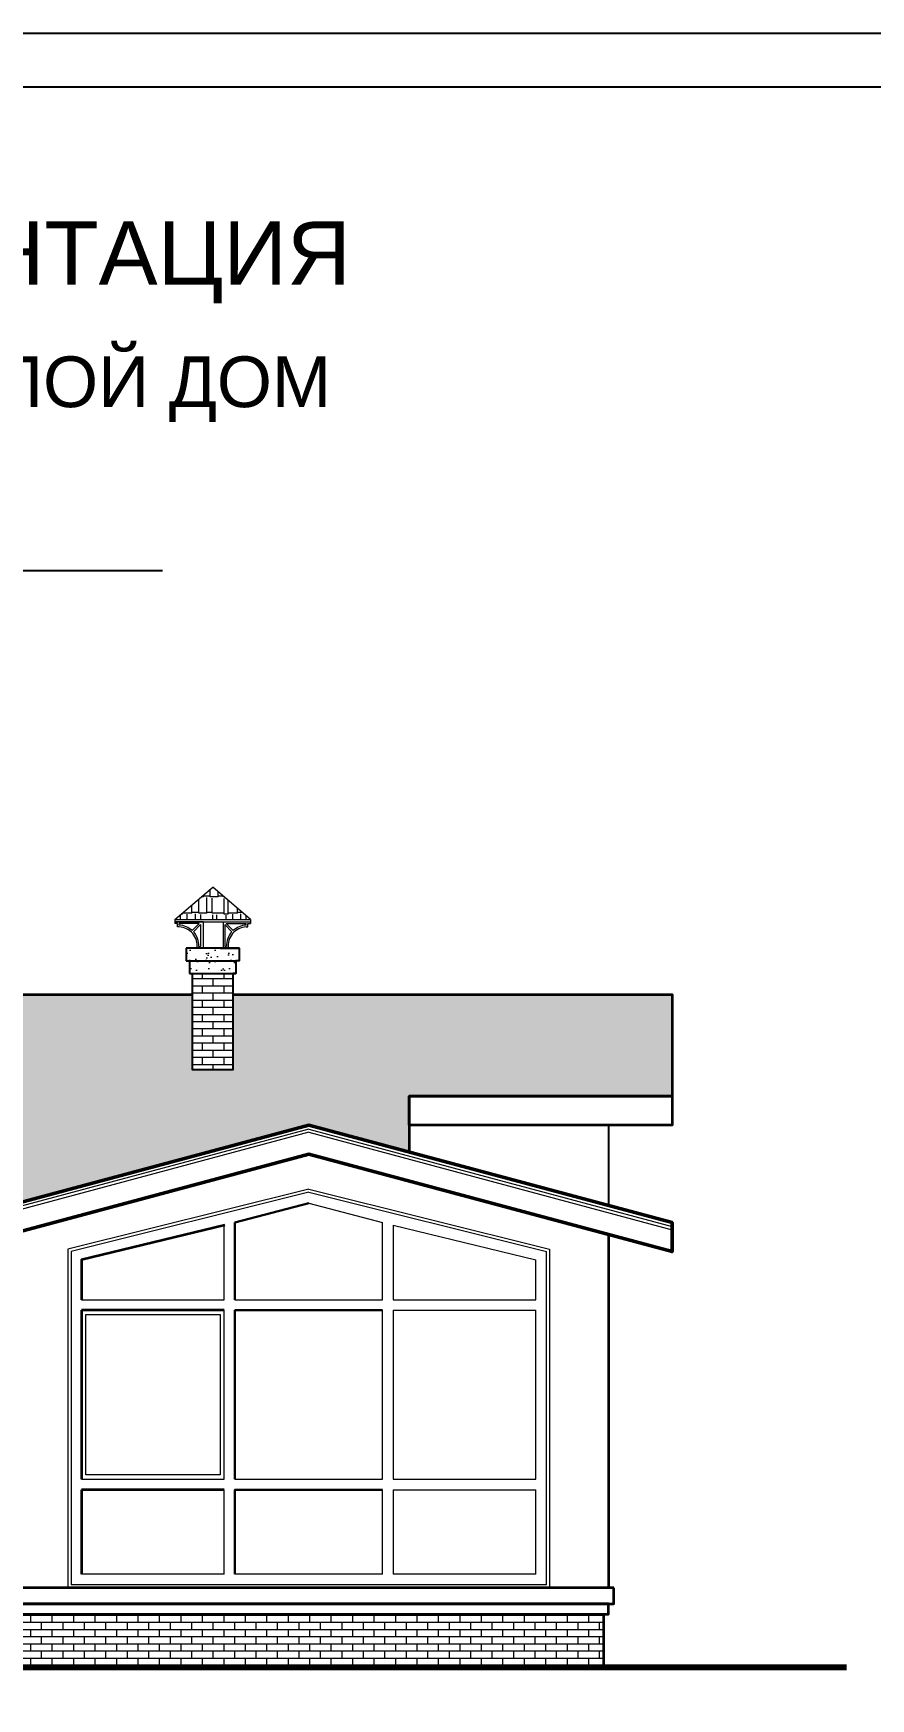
# Model space of a CAD drawing. Header units: millimetres. Extents: x 1582001 to 3303937, y 226471 to 491235.
# Drawn here: x 1606364 to 1614293, y 394280 to 410055 of the extents above; entities that cross this region are included whole.
import ezdxf
from ezdxf.enums import TextEntityAlignment as Align

# ---------------------------------------------------------------- set-up
doc = ezdxf.new("R2010")
doc.units = ezdxf.units.MM
doc.layers.get('Defpoints').update_dxf_attribs({"color": 255, "lineweight": 30})
for name, color, linetype, lineweight in [('Интерьер - Лестница_Ном_пера__1', 7, 'Continuous', 13), ('Интерьер- Перегородка_Ном_пера__1', 7, 'Continuous', 13), ('Конструктивный - Несущий_Ном_пера__1', 7, 'Continuous', 13), ('Кровля', 232, 'Continuous', 25), ('Оболочка - Крыша_Ном_пера__1', 7, 'Continuous', 13), ('Штриховки', 251, 'Continuous', 20)]:
    doc.layers.add(name, color=color, linetype=linetype, lineweight=lineweight)
doc.layers.add('Т-Подписи', color=7, linetype='Continuous')
doc.layers.add('Формуляр', color=138, linetype='Continuous')
doc.styles.add('oformlenie', font='arial.ttf', dxfattribs={"height": 400})
pattern_1 = [(0, (5937.62, 120920.965), (0, 67.7418), []), (90, (5937.62, 120920.96), (-101.6, 67.7418), [67.7418, -67.7418])]

msp = doc.modelspace()

# ---------------------------------------------------------------- hatches: boundary and pattern name
at = {"lineweight": 18, "ltscale": 100, "true_color": 0x4c2f26}
h = msp.add_hatch(dxfattribs=at)
h.set_pattern_fill('AR-RSHKE', color=29, scale=0.5, style=0)
h.set_pattern_definition([(180, (1759136.03, 482189), (-323.85, 152.4), [76.2, -63.5, 88.9, -38.1, 114.3, -50.8]), (180, (1759059.83, 482195.35), (-323.85, 152.4), [63.5, -241.3, 50.8, -76.2]), (180, (1758907.43, 482179.47), (-323.85, 152.4), [38.1, -393.7]), (90, (1759136.03, 482189), (107.95, 152.4), [146.05, -463.55]), (90, (1759059.83, 482189), (107.95, 152.4), [142.875, -466.725]), (90, (1758996.33, 482189), (107.95, 152.4), [133.35, -476.25]), (90, (1758907.43, 482179.47), (107.95, 152.4), [146.05, -463.55]), (90, (1758869.33, 482179.47), (107.95, 152.4), [146.05, -463.55]), (90, (1758755.03, 482189), (107.95, 152.4), [139.7, -469.9])])
h.paths.add_polyline_path([(1608419.3, 401659.5), (1608062.4, 401968.4), (1607704.4, 401659.5)])
h = msp.add_hatch(dxfattribs=at)
h.set_pattern_fill('AR-RSHKE', color=29, scale=0.5, style=0)
h.set_pattern_definition([(0, (5937.62, 120920.96), (323.85, 152.4), [76.2, -63.5, 88.9, -38.1, 114.3, -50.8]), (0, (6013.82, 120927.31), (323.85, 152.4), [63.5, -241.3, 50.8, -76.2]), (0, (6166.22, 120911.44), (323.85, 152.4), [38.1, -393.7]), (90, (5937.62, 120920.96), (-107.95, 152.4), [146.05, -463.55]), (90, (6013.82, 120920.96), (-107.95, 152.4), [142.875, -466.725]), (90, (6077.32, 120920.96), (-107.95, 152.4), [133.35, -476.25]), (90, (6166.22, 120911.44), (-107.95, 152.4), [146.05, -463.55]), (90, (6204.32, 120911.44), (-107.95, 152.4), [146.05, -463.55]), (90, (6318.62, 120920.96), (-107.95, 152.4), [139.7, -469.9])])
edge = h.paths.add_edge_path()
edge.add_line((1608251.8, 400949.6), (1612411.8, 400949.6))
edge.add_line((1612411.8, 400949.6), (1612411.8, 399986))
edge.add_line((1612411.8, 399986), (1609921.8, 399986))
edge.add_line((1609921.8, 399986), (1609921.8, 399457.1))
edge.add_line((1609921.8, 399457.1), (1608971.8, 399711.6))
edge.add_line((1608971.8, 399711.6), (1605531.8, 398789.9))
edge.add_line((1605531.8, 398789.9), (1605531.8, 398515.5))
edge.add_line((1605531.8, 398515.5), (1606131.8, 398676.3))
edge.add_line((1606131.8, 398676.3), (1606131.8, 398043.4))
edge.add_line((1606131.8, 398043.4), (1598121.8, 398043.4))
edge.add_line((1598121.8, 398043.4), (1598121.8, 400949.6))
edge.add_line((1598121.8, 400949.6), (1607871.8, 400949.6))
edge = h.paths.add_edge_path(flags=16)
edge.add_line((1608251.8, 400949.6), (1608251.8, 400237.6))
edge.add_line((1608251.8, 400237.6), (1607871.8, 400237.6))
edge.add_line((1607871.8, 400237.6), (1607871.8, 400949.6))
at = {"layer": 'Конструктивный - Несущий_Ном_пера__1', "ltscale": 100}
h = msp.add_hatch(dxfattribs=at)
h.set_pattern_fill('AR-SAND', color=41, scale=3, style=0)
h.set_pattern_definition([(37.5, (1364527.72, 496102.9), (-4.800094, 146.82397), [0, -115.824, 0, -129.54, 0, -123.825]), (7.5, (1364527.72, 496102.9), (134.85698, 215.04753), [0, -62.484, 0, -104.394, 0, -40.005]), (327.5, (1364434, 496102.9), (237.29771, 0.431155), [0, -38.1, 0, -137.16, 0, -179.07]), (317.5, (1364434, 496102.9), (229.06694, 66.8788), [0, -19.05, 0, -89.916, 0, -102.87])])
h.paths.add_polyline_path([(1608281.8, 401269.6), (1607841.8, 401269.6), (1607841.8, 401149.6), (1608281.8, 401149.6)])
h.paths.add_polyline_path([(1608311.8, 401389.6), (1608131.8, 401389.6), (1607811.8, 401389.6), (1607811.8, 401269.6), (1608281.8, 401269.6), (1608311.8, 401269.6)])
at = {"layer": 'Конструктивный - Несущий_Ном_пера__1', "linetype": 'Continuous', "lineweight": 18, "true_color": 0x4c2f26}
h = msp.add_hatch(dxfattribs=at)
h.set_pattern_fill('AR-BRSTD', color=29, style=0)
h.set_pattern_definition(pattern_1)
h.paths.add_polyline_path([(1607871.8, 401149.6), (1608251.8, 401149.6), (1608251.8, 400237.6), (1607871.8, 400237.6)])
h = msp.add_hatch(dxfattribs=at)
h.set_pattern_fill('AR-BRSTD', color=29, style=0)
h.set_pattern_definition(pattern_1)
h.paths.add_polyline_path([(1606181.8, 395079.8), (1611761.8, 395079.8), (1611761.8, 394579.8), (1606181.8, 394579.8)])

# ---------------------------------------------------------------- linework, layer by layer
for points in [[(1599535.9, 404965.6), (1607586.3, 404965.6)], [(1609921.8, 399711.6), (1611811.8, 399711.6), (1611811.8, 398950.7), (1609921.8, 399457.1), (1609921.8, 399711.6)]]:
    msp.add_lwpolyline(points)
at = {"color": 0, "lineweight": -3, "ltscale": 100}
msp.add_lwpolyline([(1607871.8, 401149.6), (1608251.8, 401149.6), (1608251.8, 400237.6), (1607871.8, 400237.6)], close=True, dxfattribs=at)
at = {"color": 255, "lineweight": -3, "ltscale": 100}
msp.add_lwpolyline([(1608251.8, 400949.6), (1608251.8, 400237.6), (1607871.8, 400237.6), (1607871.8, 400949.6)], dxfattribs=at)
at = {"color": 0, "lineweight": 50, "ltscale": 100}
msp.add_lwpolyline([(1605531.8, 398789.9), (1608971.8, 399711.6), (1612411.8, 398789.9), (1612411.8, 398515.5), (1608971.8, 399437.3), (1605531.8, 398515.5), (1605531.8, 398789.9)], dxfattribs=at)
at = {"lineweight": 35}
msp.add_lwpolyline([(1606131.8, 398676.3), (1608971.8, 399437.3), (1611811.8, 398676.3), (1611811.8, 395329.8), (1606131.8, 395329.8), (1606131.8, 398676.3)], dxfattribs=at)
at = {"color": 0, "lineweight": 30, "ltscale": 100}
for points in [[(1608971.8, 398973.2), (1608272.6, 398790.8)], [(1608272.6, 398790.8), (1608272.6, 398059.4)], [(1609671, 397959.4), (1608272.6, 397959.4), (1608272.6, 396359.8)], [(1609671, 396259.8), (1608272.6, 396259.8), (1608272.6, 395459.8)]]:
    msp.add_lwpolyline(points, dxfattribs=at)
at = {"color": 0, "lineweight": 35, "ltscale": 100}
for points in [[(1608178.6, 398766.2), (1606821.8, 398438.4), (1606821.8, 398059.4)], [(1606821.8, 397959.4), (1606821.8, 396359.8)], [(1608172.6, 397959.4), (1606821.8, 397959.4)], [(1606821.8, 396259.8), (1606821.8, 395459.8)], [(1608172.6, 396259.8), (1606821.8, 396259.8)]]:
    msp.add_lwpolyline(points, dxfattribs=at)
at = {"lineweight": 35, "ltscale": 20}
for points in [[(1611861.8, 395329.8), (1606081.8, 395329.8), (1606081.8, 395179.8), (1611861.8, 395179.8)], [(1611811.8, 395179.8), (1606131.8, 395179.8), (1606131.8, 395079.8), (1611811.8, 395079.8)]]:
    msp.add_lwpolyline(points, close=True, dxfattribs=at)
at = {"lineweight": 35}
msp.add_lwpolyline([(1606181.8, 395079.8), (1611761.8, 395079.8), (1611761.8, 394579.8), (1606181.8, 394579.8)], close=True, dxfattribs=at)
at = {"layer": 'Defpoints', "color": 0, "lineweight": 35, "ltscale": 100}
msp.add_lwpolyline([(1608251.8, 400949.6), (1612411.8, 400949.6), (1612411.8, 399986), (1609921.8, 399986), (1609921.8, 399457.1), (1608971.8, 399711.6), (1605531.8, 398789.9), (1605531.8, 398515.5), (1606131.8, 398676.3), (1606131.8, 398043.4), (1598121.8, 398043.4), (1598121.8, 400949.6), (1607871.8, 400949.6)], dxfattribs=at)
at = {"layer": 'Интерьер - Лестница_Ном_пера__1', "linetype": 'Continuous', "lineweight": 80}
msp.add_line((1593919.7, 394579.8), (1614064.9, 394579.8), dxfattribs=at)
at = {"layer": 'Интерьер- Перегородка_Ном_пера__1', "linetype": 'Continuous'}
for p, q in [((1608971.8, 399076.6), (1606722.8, 398515.7)), ((1608971.8, 398973.2), (1608272.6, 398790.8)), ((1608971.8, 399076.6), (1611221.8, 398515.7)), ((1608971.8, 398973.2), (1609671, 398790.8)), ((1608272.6, 398790.8), (1608272.6, 398059.4)), ((1609671, 398059.4), (1609671, 398790.8)), ((1608172.6, 398764.7), (1606821.8, 398438.4)), ((1608172.6, 398059.4), (1608172.6, 398764.7)), ((1609771, 398764.7), (1609771, 398059.4)), ((1609771, 398764.7), (1611121.8, 398438.4)), ((1606721.8, 398515.7), (1606721.8, 395359.8)), ((1611221.8, 395359.8), (1611221.8, 398515.7)), ((1606821.8, 398438.4), (1606821.8, 398059.4)), ((1611121.8, 398059.4), (1611121.8, 398438.4)), ((1606821.8, 398059.4), (1608172.6, 398059.4)), ((1608272.6, 398059.4), (1609671, 398059.4)), ((1609771, 398059.4), (1611121.8, 398059.4)), ((1606821.8, 397959.4), (1606821.8, 396359.8)), ((1606821.8, 397959.4), (1608172.6, 397959.4)), ((1608172.6, 396359.8), (1608172.6, 397959.4)), ((1608272.6, 397959.4), (1608272.6, 396359.8)), ((1608272.6, 397959.4), (1609671, 397959.4)), ((1609671, 396359.8), (1609671, 397959.4)), ((1609771, 397959.4), (1609771, 396359.8)), ((1609771, 397959.4), (1611121.8, 397959.4)), ((1611121.8, 396359.8), (1611121.8, 397959.4)), ((1606821.8, 396359.8), (1608172.6, 396359.8)), ((1606821.8, 396259.8), (1606821.8, 395459.8)), ((1606821.8, 396259.8), (1608172.6, 396259.8)), ((1608172.6, 395459.8), (1608172.6, 396259.8)), ((1608272.6, 396359.8), (1609671, 396359.8)), ((1608272.6, 396259.8), (1608272.6, 395459.8)), ((1608272.6, 396259.8), (1609671, 396259.8)), ((1609671, 395459.8), (1609671, 396259.8)), ((1609771, 396359.8), (1611121.8, 396359.8)), ((1609771, 396259.8), (1609771, 395459.8)), ((1609771, 396259.8), (1611121.8, 396259.8)), ((1611121.8, 395459.8), (1611121.8, 396259.8)), ((1611221.8, 395359.8), (1606721.8, 395359.8)), ((1608172.6, 395459.8), (1606821.8, 395459.8)), ((1609671, 395459.8), (1608272.6, 395459.8)), ((1611121.8, 395459.8), (1609771, 395459.8))]:
    msp.add_line(p, q, dxfattribs=at)
msp.add_lwpolyline([(1606861.8, 397919.4), (1608132.6, 397919.4), (1608132.6, 396399.8), (1606861.8, 396399.8)], close=True, dxfattribs=at)
at = {"layer": 'Конструктивный - Несущий_Ном_пера__1', "ltscale": 100}
for p, q in [((1607871.8, 400949.6), (1607871.8, 401149.6)), ((1608251.8, 400949.6), (1608251.8, 401149.6))]:
    msp.add_line(p, q, dxfattribs=at)
at = {"layer": 'Кровля'}
for points in [[(1607871.8, 400949.6), (1598121.8, 400949.6), (1598121.8, 398043.4), (1606131.8, 398043.4), (1606131.8, 398676.3), (1605531.8, 398515.5), (1605531.8, 398789.9), (1608971.8, 399711.6), (1609921.8, 399457.1), (1609921.8, 399986)], [(1609921.8, 399986), (1612411.8, 399986), (1612411.8, 400949.6), (1608251.8, 400949.6)]]:
    msp.add_lwpolyline(points, dxfattribs=at)
at = {"layer": 'Кровля', "color": 0, "lineweight": 35}
msp.add_lwpolyline([(1609921.8, 399986), (1612411.8, 399986), (1612411.8, 399711.6), (1609921.8, 399711.6), (1609921.8, 399986)], dxfattribs=at)
at = {"layer": 'Оболочка - Крыша_Ном_пера__1', "linetype": 'Continuous'}
for p, q in [((1608971.8, 399676), (1605526.8, 398752.5)), ((1608971.8, 399707), (1605531.8, 398784.9)), ((1608971.8, 399644.9), (1605531.8, 398722.8)), ((1608971.8, 399707), (1612411.8, 398784.9)), ((1608971.8, 399676), (1612411.8, 398753.9)), ((1608971.8, 399644.9), (1612411.8, 398722.8))]:
    msp.add_line(p, q, dxfattribs=at)
at = {"layer": 'Т-Подписи', "ltscale": 100}
for p, q in [((1608311.8, 401389.6), (1607811.8, 401389.6)), ((1607811.8, 401389.6), (1607811.8, 401269.6)), ((1607811.8, 401269.6), (1608281.8, 401269.6)), ((1607841.8, 401269.6), (1607841.8, 401149.6)), ((1607841.8, 401149.6), (1608281.8, 401149.6))]:
    msp.add_line(p, q, dxfattribs=at)
msp.add_lwpolyline([(1608131.8, 401389.6), (1608311.8, 401389.6), (1608311.8, 401269.6), (1608281.8, 401269.6), (1608281.8, 401149.6), (1608251.8, 401149.6)], dxfattribs=at)
at = {"layer": 'Формуляр'}
for points in [[(1582000.9, 410054.8), (1624000.8, 410054.8), (1624000.8, 380354.9), (1582000.9, 380354.9)], [(1584228.3, 380811.5), (1623273.5, 380811.5), (1623273.5, 409544.8), (1584228.3, 409544.8)]]:
    msp.add_lwpolyline(points, close=True, dxfattribs=at)
at = {"layer": 'Штриховки'}
for p, q in [((1607704.9, 401659.5), (1608062.4, 401968.4)), ((1608419.9, 401659.5), (1608062.4, 401968.4)), ((1607704.9, 401659.5), (1608419.9, 401659.5)), ((1607704.9, 401659.5), (1607704.9, 401639.5)), ((1607704.9, 401639.5), (1608374.7, 401639.5)), ((1607971.1, 401639.5), (1607704.9, 401639.5)), ((1607704.9, 401639.5), (1607704.9, 401623.5)), ((1607729, 401623.5), (1607704.9, 401623.5)), ((1607729, 401591.5), (1607729, 401623.5)), ((1607935.8, 401623.5), (1607745, 401623.5)), ((1607745, 401607.5), (1607745, 401623.5)), ((1607935.8, 401623.5), (1607868.5, 401556.2)), ((1607971.1, 401639.5), (1607971.1, 401389.6)), ((1608153.7, 401639.5), (1608419.9, 401639.5)), ((1608164.7, 401389.6), (1608164.7, 401639.5)), ((1608189, 401623.5), (1608256.4, 401556.2)), ((1608189, 401623.5), (1608379.9, 401623.5)), ((1608379.9, 401607.5), (1608379.9, 401623.5)), ((1608395.9, 401623.5), (1608419.9, 401623.5)), ((1608395.9, 401591.5), (1608395.9, 401623.5)), ((1608419.9, 401659.5), (1608419.9, 401639.5)), ((1608419.9, 401639.5), (1608419.9, 401623.5)), ((1607745, 401591.5), (1607729, 401591.5)), ((1607745, 401591.5), (1607729, 401591.5)), ((1607947.1, 401612.2), (1607879.8, 401544.9)), ((1607947.1, 401612.2), (1607947.1, 401405.6)), ((1608177.7, 401612.2), (1608245, 401544.9)), ((1608177.7, 401612.2), (1608177.7, 401405.6)), ((1608379.9, 401591.5), (1608395.9, 401591.5)), ((1607971.1, 401389.6), (1607914.9, 401389.6)), ((1607932.2, 401405.6), (1607947.1, 401405.6)), ((1608152.6, 401389.6), (1608208.7, 401389.6)), ((1608191.5, 401405.6), (1608176.6, 401405.6))]:
    msp.add_line(p, q, dxfattribs=at)
at = {"layer": 'Штриховки', "ltscale": 500}
for p, q in [((1608971.8, 399107.6), (1606691.8, 398538.8)), ((1608971.8, 399107.6), (1611251.8, 398538.8)), ((1606691.8, 398538.8), (1606691.8, 395329.8)), ((1611251.8, 398538.8), (1611251.8, 395329.8)), ((1606691.8, 395340.8), (1611251.8, 395340.8))]:
    msp.add_line(p, q, dxfattribs=at)
at = {"layer": 'Штриховки'}
for centre, radius, start, end in [((1607735.9, 401411.4), 196.3, 47.53964, 87.36429), ((1607735.9, 401411.4), 180.3, 353.07123, 87.13022), ((1607735.9, 401411.4), 196.3, 358.321, 42.86852), ((1608388.9, 401411.4), 196.3, 137.13148, 181.679), ((1608388.9, 401411.4), 180.3, 92.86978, 186.92877), ((1608388.9, 401411.4), 196.3, 92.63571, 132.46036)]:
    msp.add_arc(centre, radius, start, end, dxfattribs=at)

# ---------------------------------------------------------------- texts
at = {"color": 7, "linetype": 'ByBlock', "style": 'oformlenie'}
for s, height, p in [('РАБОЧАЯ ДОКУМЕНТАЦИЯ', 600.696, (1598081.9, 408273.2)), ('ИНДИВИДУАЛЬНЫЙ ЖИЛОЙ ДОМ', 480.557, (1598121, 406994.4))]:
    msp.add_text(s, height=height, dxfattribs=at).set_placement(p, align=Align.TOP_LEFT)

doc.saveas('drawing.dxf')
